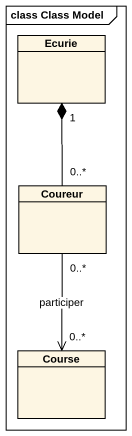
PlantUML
@startuml
mainframe class Class Model
hide circle
hide empty members
class Ecurie
class Coureur
class Course
Coureur "0..*" -up-* "1" Ecurie
Course "0..*" <-up- "0..*" Coureur : participer
@enduml
